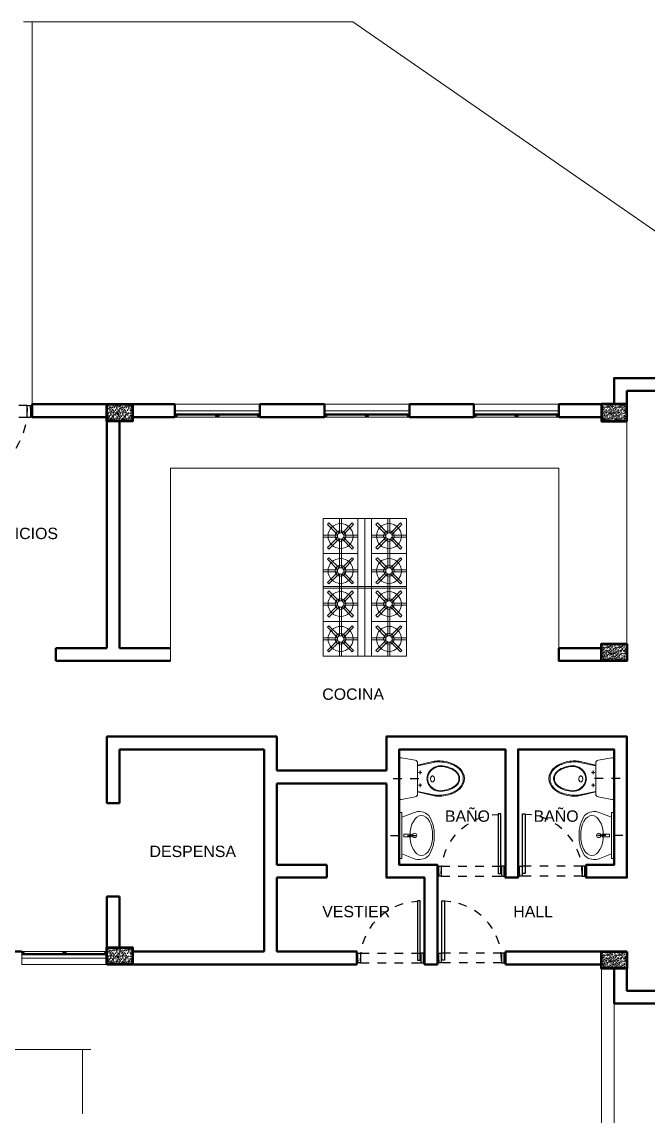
# Model space of a CAD drawing. Header units: millimetres. Extents: x 216 to 2687, y 57 to 1099.
# Drawn here: x 306.57 to 313.94, y 112.26 to 125.13 of the extents above; entities that cross this region are included whole.
import ezdxf

# ---------------------------------------------------------------- set-up
doc = ezdxf.new("R2010")
doc.units = ezdxf.units.MM
doc.header["$LTSCALE"] = 0.5
doc.linetypes.add('HIDDEN', pattern=[0.375, 0.25, -0.125])
doc.linetypes.add('HIDDEN2', pattern=[0.1875, 0.125, -0.0625])
for name, color, linetype, lineweight in [('A-COLS-ACHU', 47, 'Continuous', 0), ('A-ECON-COLS', 2, 'Continuous', 53), ('A-HID-APAR', 46, 'Continuous', 13), ('A-MUEB', 48, 'Continuous', 18), ('A-MUEB-FIJO', 44, 'Continuous', 15), ('A-MURO', 5, 'Continuous', 50), ('A-PISO', 7, 'Continuous', 15), ('A-PLAN-ACHU1', 105, 'Continuous', 9), ('A-PLAN-ACHU2', 146, 'Continuous', 0), ('A-VENT', 1, 'Continuous', 15), ('GUIAS', 1, 'Continuous', 9), ('textos', 255, 'Continuous', 20)]:
    doc.layers.add(name, color=color, linetype=linetype, lineweight=lineweight)
for name, color, linetype in [('X-ACHU', 8, 'Continuous'), ('X-PROY', 8, 'HIDDEN2'), ('X-PUERTAS', 3, 'Continuous')]:
    doc.layers.add(name, color=color, linetype=linetype)
doc.styles.get("Standard").update_dxf_attribs({"font": 'Arial.ttf'})

# ---------------------------------------------------------------- blocks, each defined once
blk = doc.blocks.new('ALN-177', base_point=(0.559, 0.54))
at = {"layer": 'A-PLAN-ACHU1'}
for p, q in [((0.534, 0.551), (0.532, 0.553)), ((0.534, 0.552), (0.532, 0.553)), ((0.534, 0.551), (0.532, 0.548)), ((0.534, 0.549), (0.532, 0.548)), ((0.536, 0.553), (0.534, 0.552)), ((0.536, 0.548), (0.534, 0.549)), ((0.536, 0.548), (0.536, 0.553))]:
    blk.add_line(p, q, dxfattribs=at)
at = {"layer": 'A-VENT'}
blk.add_lwpolyline([(0.556, 0.54), (0.559, 0.54), (0.559, 0.542), (0.538, 0.555), (0.536, 0.555), (0.534, 0.554), (0.534, 0.552), (0.536, 0.554), (0.536, 0.548), (0.534, 0.549), (0.534, 0.548), (0.536, 0.547), (0.536, 0.542), (0.533, 0.539), (0.529, 0.539), (0.529, 0.539), (0.53, 0.538), (0.534, 0.538), (0.538, 0.541), (0.538, 0.554), (0.556, 0.542), (0.554, 0.542), (0.554, 0.539, 1), (0.557, 0.539)], format="xyb", close=True, dxfattribs=at)
blk = doc.blocks.new('ALN-292')
at = {"layer": 'A-VENT'}
blk.add_lwpolyline([(0, 0.024), (0, 0), (0.004, 0), (0.004, 0.002), (0.001, 0.001), (0.001, 0.008), (0.004, 0.007), (0.004, 0.008), (0.001, 0.009), (0.001, 0.018), (0.007, 0.018), (0.007, 0.015), (0.01, 0.015), (0.009, 0.017), (0.008, 0.017), (0.008, 0.018), (0.036, 0.018), (0.036, 0.017), (0.036, 0.017), (0.035, 0.015), (0.038, 0.015), (0.038, 0.024), (0.038, 0.033), (0.035, 0.033), (0.036, 0.031), (0.036, 0.031), (0.036, 0.03), (0.008, 0.03), (0.008, 0.031), (0.009, 0.031), (0.01, 0.033), (0.007, 0.033), (0.007, 0.03), (0.001, 0.03), (0.001, 0.039), (0.004, 0.04), (0.004, 0.041), (0.001, 0.04), (0.001, 0.047), (0.004, 0.046), (0.004, 0.048), (0, 0.048)], close=True, dxfattribs=at)
for points in [[(0.009, 0.027, 0.352285), (0.006, 0.024, 0.352285), (0.009, 0.021), (0.009, 0.019), (0.001, 0.019), (0.001, 0.024), (0.001, 0.029), (0.009, 0.029)], [(0.008, 0.024, 1), (0.012, 0.024, 1)], [(0.027, 0.027, 0.352285), (0.025, 0.024, 0.352285), (0.027, 0.021), (0.027, 0.019), (0.011, 0.019), (0.011, 0.021, 0.352285), (0.013, 0.024, 0.352285), (0.011, 0.027), (0.011, 0.029), (0.027, 0.029)], [(0.026, 0.024, 1), (0.03, 0.024, 1)], [(0.029, 0.021, 0.352285), (0.031, 0.024, 0.352285), (0.029, 0.027), (0.029, 0.029), (0.036, 0.029), (0.036, 0.024), (0.036, 0.019), (0.029, 0.019)]]:
    blk.add_lwpolyline(points, format="xyb", close=True, dxfattribs=at)
blk = doc.blocks.new('V-1_PL_BLQ4')
blk.add_line((0, 0.075), (1, 0.075))
at = {"layer": 'A-PLAN-ACHU1'}
for points in [[(0.491, 0.118), (0.014, 0.118), (0.014, 0.124), (0.491, 0.124)], [(0.509, 0.118), (0.986, 0.118), (0.986, 0.124), (0.509, 0.124)]]:
    blk.add_lwpolyline(points, close=True, dxfattribs=at)
for points in [[(0.028, 0.114), (0.024, 0.114), (0.025, 0.116), (0.024, 0.118), (0.026, 0.116), (0.028, 0.118), (0.027, 0.116), (0.028, 0.114)], [(0.483, 0.114), (0.479, 0.114), (0.48, 0.116), (0.479, 0.118), (0.481, 0.116), (0.483, 0.118), (0.482, 0.116), (0.483, 0.114)], [(0.517, 0.114), (0.521, 0.114), (0.52, 0.116), (0.521, 0.118), (0.519, 0.116), (0.517, 0.118), (0.518, 0.116), (0.517, 0.114)], [(0.972, 0.114), (0.976, 0.114), (0.975, 0.116), (0.976, 0.118), (0.974, 0.116), (0.972, 0.118), (0.973, 0.116), (0.972, 0.114)]]:
    blk.add_lwpolyline(points, dxfattribs=at)
at = {"layer": 'A-PLAN-ACHU2'}
for points in [[(0.031, 0.129), (0.476, 0.129)], [(0.969, 0.129), (0.524, 0.129)], [(0.491, 0.121), (0.014, 0.121)], [(0.476, 0.116), (0.031, 0.116)], [(0.031, 0.112), (0.476, 0.112)], [(0.509, 0.121), (0.986, 0.121)], [(0.524, 0.116), (0.969, 0.116)], [(0.969, 0.112), (0.524, 0.112)]]:
    blk.add_lwpolyline(points, dxfattribs=at)
at = {"layer": 'A-VENT'}
blk.add_lwpolyline([(1, 0.15), (1, 0), (0, 0), (0, 0.15)], close=True, dxfattribs=at)
for points in [[(0.008, 0.121, 3.732051), (0.008, 0.123), (0.007, 0.124), (0.007, 0.126), (0.012, 0.126), (0.012, 0.137), (0.007, 0.137), (0.007, 0.138), (0.008, 0.139, 3.732051), (0.008, 0.141), (0.007, 0.142), (0.007, 0.144), (0.012, 0.144), (0.012, 0.149), (0.002, 0.149), (0.002, 0.146), (0, 0.148), (0, 0.15), (0.016, 0.15), (0.016, 0.147), (0.015, 0.148), (0.015, 0.149), (0.013, 0.149), (0.013, 0.114), (0.022, 0.114), (0.023, 0.116), (0.024, 0.116), (0.023, 0.114), (0.03, 0.114), (0.029, 0.116), (0.031, 0.116), (0.031, 0.112), (0, 0.112), (0, 0.114), (0.002, 0.116), (0.002, 0.114), (0.012, 0.114), (0.012, 0.119), (0.007, 0.119), (0.007, 0.12)], [(0.992, 0.121, -3.732051), (0.992, 0.123), (0.993, 0.124), (0.993, 0.126), (0.988, 0.126), (0.988, 0.137), (0.993, 0.137), (0.993, 0.138), (0.992, 0.139, -3.732051), (0.992, 0.141), (0.993, 0.142), (0.993, 0.144), (0.988, 0.144), (0.988, 0.149), (0.998, 0.149), (0.998, 0.146), (1, 0.148), (1, 0.15), (0.984, 0.15), (0.984, 0.147), (0.985, 0.148), (0.985, 0.149), (0.987, 0.149), (0.987, 0.114), (0.978, 0.114), (0.977, 0.116), (0.976, 0.116), (0.977, 0.114), (0.97, 0.114), (0.971, 0.116), (0.969, 0.116), (0.969, 0.112), (1, 0.112), (1, 0.114), (0.998, 0.116), (0.998, 0.114), (0.988, 0.114), (0.988, 0.119), (0.993, 0.119), (0.993, 0.12)]]:
    blk.add_lwpolyline(points, format="xyb", close=True, dxfattribs=at)
at = {"layer": 'A-VENT', "xscale": -1, "rotation": 270}
for p in [(0.016, 0.15), (0.509, 0.15)]:
    blk.add_blockref('ALN-177', p, dxfattribs=at)
at = {"layer": 'A-VENT'}
for name, p, rotation in [('ALN-177', (0.491, 0.15), 90), ('ALN-292', (0.524, 0.112), 90), ('ALN-177', (0.984, 0.15), 90.00000000000001)]:
    blk.add_blockref(name, p, dxfattribs=dict(at, rotation=rotation))
blk = doc.blocks.new('*U776')
at = {"color": 250, "linetype": 'HIDDEN', "ltscale": 0.2}
for p, q in [((0.99, 0), (0.06, 0)), ((0.99, -0.15), (0.06, -0.15))]:
    blk.add_line(p, q, dxfattribs=at)
for points in [[(0.11, -0.11), (0.07, -0.11), (0.07, 0.809), (0.11, 0.809)], [(0.02, 0), (0.06, 0), (0.06, -0.15), (0.02, -0.15)], [(1.03, 0), (0.99, 0), (0.99, -0.15), (1.03, -0.15)], [(0.02, -0.02), (0, -0.02), (0, -0.04), (0.02, -0.04)], [(0.02, -0.13), (0, -0.13), (0, -0.11), (0.02, -0.11)], [(1.03, -0.02), (1.05, -0.02), (1.05, -0.04), (1.03, -0.04)], [(1.03, -0.13), (1.05, -0.13), (1.05, -0.11), (1.03, -0.11)]]:
    blk.add_lwpolyline(points, close=True)
blk.add_arc((0.079, -0.108), 0.911, 359.4783, 87.8865, dxfattribs=at)
blk = doc.blocks.new('Baño03')
at = {"layer": 'X-ACHU', "extrusion": (0.008922, 4.96546e-08, 0.99996)}
h = blk.add_hatch(dxfattribs=at)
h.set_pattern_fill('ANGLE', color=256, scale=1.038037, angle=-179.9995)
h.set_pattern_definition([(180, (1.7, -1.1076), (6e-05, -7.251), [5.2732, -1.9775]), (270, (1.7, -1.1076), (7.251, 6e-05), [5.2732, -1.9775])])
edge = h.paths.add_edge_path()
edge.add_arc((1.188, -1.006), 0.3, -133.2841, -111.2563, ccw=False)
edge.add_arc((1.089, -1.111), 0.156, -179.9995, -133.2841, ccw=False)
edge.add_line((0.933, -1.111), (0.933, -1.104))
edge.add_arc((1.089, -1.104), 0.156, -226.715, -179.9995, ccw=False)
edge.add_arc((1.188, -1.209), 0.3, 111.2572, 133.285, ccw=False)
edge.add_arc((1.24, -1.344), 0.444, 90.4005, 111.2572, ccw=False)
edge.add_arc((1.237, -1.183), 0.284, 76.7031, 90.0005, ccw=False)
edge.add_line((1.302, -0.907), (1.483, -0.95))
edge.add_line((1.483, -0.95), (1.483, -0.925))
edge.add_arc((1.517, -0.925), 0.0336, -259.5304, -179.9995, ccw=False)
edge.add_line((1.51, -0.892), (1.674, -0.862))
edge.add_arc((1.678, -0.883), 0.0217, 0.0005, 100.4696, ccw=False)
edge.add_line((1.7, -0.883), (1.7, -1.332))
edge.add_arc((1.678, -1.332), 0.0217, -100.4687, 0.0005, ccw=False)
edge.add_line((1.674, -1.354), (1.51, -1.323))
edge.add_arc((1.517, -1.29), 0.0336, -179.9995, -100.4687, ccw=False)
edge.add_line((1.483, -1.29), (1.483, -1.265))
edge.add_line((1.483, -1.265), (1.302, -1.308))
edge.add_arc((1.237, -1.032), 0.284, -89.9995, -76.7021, ccw=False)
edge.add_arc((1.24, -0.871), 0.444, -111.2563, -90.3996, ccw=False)
at = {"extrusion": (0.008922, 4.96546e-08, 0.99996)}
for p, q in [((1.511, -0.892, 0), (1.674, -0.862, -0.001)), ((1.7, -1.332, -0.002), (1.7, -0.883, -0.002)), ((1.292, -0.917, 0.002), (1.483, -0.956, 0)), ((1.483, -0.95, 0), (1.302, -0.907, 0.002)), ((1.453, -1.014, 0.001), (1.453, -1.056, 0.001)), ((1.483, -1.29, 0), (1.483, -0.925, 0)), ((1.432, -1.035, 0.001), (1.474, -1.035, 0)), ((1.292, -1.299, 0.002), (1.483, -1.259, 0)), ((1.483, -1.265, 0), (1.302, -1.308, 0.002)), ((1.432, -1.186, 0.001), (1.474, -1.186, 0)), ((1.453, -1.165, 0.001), (1.453, -1.207, 0.001)), ((1.511, -1.323, 0), (1.674, -1.354, -0.001))]:
    blk.add_line(p, q, dxfattribs=at)
at = {"extrusion": (0.008922, 4.96546e-08, 0.99996), "elevation": 0.014}
for points in [[(1.079, -1.286, -0.096411), (0.982, -1.224, -0.206705), (0.933, -1.111), (0.933, -1.104, -0.206705), (0.982, -0.991, -0.096411), (1.079, -0.93, -0.091257), (1.237, -0.899, -0.058086), (1.302, -0.907), (1.483, -0.95), (1.483, -0.925, -0.361654), (1.51, -0.892), (1.674, -0.862, -0.468802), (1.7, -0.883), (1.7, -1.332, -0.468802), (1.674, -1.354), (1.51, -1.323, -0.361654), (1.483, -1.29), (1.483, -1.265), (1.302, -1.308, -0.058086), (1.237, -1.316, -0.091257)], [(1.445, -1.035, -1), (1.46, -1.035, -1)], [(1.33, -1.111, 0.066901), (1.329, -1.097, 0.079364), (1.324, -1.086, 0.107144), (1.315, -1.078, 0.140884), (1.307, -1.076, 0.140884), (1.299, -1.078, 0.107144), (1.291, -1.086, 0.079364), (1.286, -1.097, 0.066901), (1.284, -1.111, 0.066901), (1.286, -1.125, 0.079364), (1.291, -1.136, 0.107144), (1.299, -1.144, 0.140884), (1.307, -1.146, 0.140884), (1.315, -1.144, 0.107144), (1.324, -1.136, 0.079364), (1.329, -1.125, 0.066901)], [(1.299, -1.144, -0.107144), (1.291, -1.136, -0.079364), (1.286, -1.125, -0.066901), (1.284, -1.111, -0.066901), (1.286, -1.097, -0.079364), (1.291, -1.086, -0.107144), (1.299, -1.078, -0.140884), (1.307, -1.076, -0.140884), (1.315, -1.078, -0.107144), (1.324, -1.086, -0.079364), (1.329, -1.097, -0.066901), (1.33, -1.111, -0.066901), (1.329, -1.125, -0.079364), (1.324, -1.136, -0.107144), (1.315, -1.144, -0.140884), (1.307, -1.146, -0.140884)], [(1.445, -1.186, -1), (1.46, -1.186, -1)]]:
    blk.add_lwpolyline(points, format="xyb", close=True, dxfattribs=at)
for points in [[(0.933, -1.111), (0.933, -1.104)], [(0.945, -1.111), (0.945, -1.104)], [(0.988, -1.111), (0.988, -1.104)], [(0.997, -1.111), (0.997, -1.104)]]:
    blk.add_lwpolyline(points, dxfattribs=at)
at = {"elevation": -0.002}
blk.add_lwpolyline([(1.667, -1.562), (1.667, -1.993), (1.531, -2.046, -0.303937), (1.351, -2.014, -0.146239), (1.287, -1.777, -0.146239), (1.351, -1.541, -0.303937), (1.531, -1.509)], format="xyb", close=True, dxfattribs=at)
for points in [[(1.7, -2.048), (1.7, -1.507), (1.667, -1.507), (1.667, -2.048)], [(1.645, -1.792), (1.645, -1.762), (1.559, -1.762), (1.559, -1.792)]]:
    blk.add_lwpolyline(points, close=True, dxfattribs=at)
at = {"extrusion": (0.008922, 4.96546e-08, 0.99996)}
for centre in [(1.453, -1.035, 0.014), (1.453, -1.186, 0.014)]:
    blk.add_circle(centre, 0.0077, dxfattribs=at)
blk.add_circle((1.519, -1.777, -0.002), 0.0254)
for centre, radius, start, end in [((1.24, -1.344, 0.014), 0.444, 90.4005, 111.2572), ((1.237, -1.183, 0.014), 0.284, 76.7031, 90.0005), ((1.517, -0.925, 0.014), 0.0336, 100.4696, 180.0005), ((1.678, -0.883, 0.014), 0.0217, 0.0005, 100.4696), ((1.089, -1.104, 0.014), 0.156, 133.285, 180.0005), ((1.089, -1.104, 0.014), 0.144, 133.285, 180.0005), ((1.188, -1.209, 0.014), 0.3, 111.2572, 133.285), ((1.188, -1.209, 0.014), 0.289, 111.2572, 133.285), ((1.188, -1.209, 0.014), 0.245, 111.2572, 133.285), ((1.188, -1.209, 0.014), 0.237, 111.2572, 133.285), ((1.24, -1.344, 0.014), 0.433, 90.4111, 111.2572), ((1.24, -1.344, 0.014), 0.39, 97.8364, 111.2572), ((1.24, -1.344, 0.014), 0.381, 97.8364, 111.2572), ((1.21, -1.125, 0.014), 0.168, 31.0321, 97.8364), ((1.21, -1.125, 0.014), 0.16, 31.0321, 97.8364), ((1.237, -1.183, 0.014), 0.273, 78.296, 90.0005), ((1.089, -1.111, 0.014), 0.156, 180.0005, 226.7159), ((1.089, -1.111, 0.014), 0.144, 180.0005, 226.7159), ((1.089, -1.104, 0.014), 0.101, 133.285, 180.0005), ((1.089, -1.111, 0.014), 0.101, 180.0005, 226.7159), ((1.089, -1.104, 0.014), 0.0924, 133.285, 180.0005), ((1.089, -1.111, 0.014), 0.0924, 180.0005, 226.7159), ((1.244, -1.104, 0.014), 0.12, 0.0005, 31.0325), ((1.244, -1.111, 0.014), 0.12, 328.9685, 0.0005), ((1.244, -1.104, 0.014), 0.129, 0.0005, 31.0325), ((1.244, -1.111, 0.014), 0.129, 328.9685, 0.0005), ((1.188, -1.006, 0.014), 0.3, 226.7159, 248.7437), ((1.188, -1.006, 0.014), 0.289, 226.7159, 248.7437), ((1.188, -1.006, 0.014), 0.245, 226.7159, 248.7437), ((1.188, -1.006, 0.014), 0.237, 226.7159, 248.7437), ((1.24, -0.871, 0.014), 0.444, 248.7437, 269.6004), ((1.24, -0.871, 0.014), 0.433, 248.7437, 269.5898), ((1.24, -0.871, 0.014), 0.39, 248.7437, 262.1645), ((1.24, -0.871, 0.014), 0.381, 248.7437, 262.1645), ((1.21, -1.091, 0.014), 0.168, 262.1645, 328.9688), ((1.21, -1.091, 0.014), 0.16, 262.1645, 328.9688), ((1.237, -1.032, 0.014), 0.273, 270.0005, 281.7049), ((1.237, -1.032, 0.014), 0.284, 270.0005, 283.2979), ((1.517, -1.29, 0.014), 0.0336, 180.0005, 259.5313), ((1.678, -1.332, 0.014), 0.0217, 259.5313, 0.0005)]:
    blk.add_arc(centre, radius, start, end, dxfattribs=at)
at = {"extrusion": (0, 0, -1)}
blk.add_ellipse((1.439, -1.777, -0.002), major_axis=(0, -0.235), ratio=0.566085, dxfattribs=at)
at = {"layer": 'X-PROY', "ltscale": 0.1, "extrusion": (0.008922, 4.96546e-08, 0.99996)}
blk.add_line((1.769, -1.108, -0.002), (1.435, -1.108, 0.001), dxfattribs=at)
at = {"layer": 'X-PROY', "elevation": -0.002}
blk.add_lwpolyline([(1.803, -1.777), (1.417, -1.777)], dxfattribs=at)
blk = doc.blocks.new('*U790')
blk.add_lwpolyline([(-0.012, 0.084), (-0.012, -0.084), (0.012, -0.084), (0.012, 0.084)], close=True)
blk = doc.blocks.new('*U791')
at = {"color": 0, "linetype": 'ByBlock', "lineweight": -2, "transparency": 16777216}
blk.add_blockref('*U790', (-53.369, -172.83), dxfattribs=at)
for p, rotation in [((-53.455, -172.865), 44.99999999999804), ((-53.284, -172.865), 314.9999999999862), ((-53.491, -172.951), 89.99999999999608), ((-53.455, -173.036), 134.9999999999941), ((-53.369, -173.072), 180), ((-53.284, -173.036), 224.9999999999902), ((-53.248, -172.951), 269.9999999999882)]:
    blk.add_blockref('*U790', p, dxfattribs=dict(at, rotation=rotation))
blk = doc.blocks.new('*U792')
blk.add_lwpolyline([(-0.012, 0.084), (-0.012, -0.084), (0.012, -0.084), (0.012, 0.084)], close=True)
blk = doc.blocks.new('*U793')
at = {"color": 0, "linetype": 'ByBlock', "lineweight": -2, "transparency": 16777216}
blk.add_blockref('*U792', (-53.369, -172.83), dxfattribs=at)
for p, rotation in [((-53.455, -172.865), 44.99999999999804), ((-53.284, -172.865), 314.9999999999862), ((-53.491, -172.951), 89.99999999999608), ((-53.455, -173.036), 134.9999999999941), ((-53.369, -173.072), 180), ((-53.284, -173.036), 224.9999999999902), ((-53.248, -172.951), 269.9999999999882)]:
    blk.add_blockref('*U792', p, dxfattribs=dict(at, rotation=rotation))
blk = doc.blocks.new('Fogones01')
blk.add_line((0.395, 0), (-0.405, 0))
for points in [[(-0.41, -0.08), (-0.41, 0), (0.41, 0), (0.41, -0.08)], [(-0.41, -0.08), (0, -0.08), (0, -0.49), (-0.41, -0.49)], [(0, -0.08), (0.41, -0.08), (0.41, -0.49), (0, -0.49)]]:
    blk.add_lwpolyline(points, close=True)
for centre, radius in [((-0.205, -0.285), 0.147), ((-0.205, -0.285), 0.063), ((0.205, -0.285), 0.147), ((0.205, -0.285), 0.063)]:
    blk.add_circle(centre, radius)
for name, p in [('*U791', (53.164, 172.666)), ('*U793', (53.574, 172.666))]:
    blk.add_blockref(name, p)

msp = doc.modelspace()

# ---------------------------------------------------------------- hatches: boundary and pattern name
at = {"layer": 'A-COLS-ACHU'}
h = msp.add_hatch(dxfattribs=at)
h.set_pattern_fill('CONCRETE', color=256, scale=0.1, angle=135, style=0, pattern_type=2)
h.set_pattern_definition([(180, (320.98603, 118.97746), (-0.070711, -0.070711), [0.014142, -0.028285, 0.007071, -0.042426, 0.014142, -0.03535536]), (270, (320.93653, 119.01988), (0.070711, -0.070711), [0.0141421, -0.021213, 0.007071, -0.035355, 0.0141421, -0.04949816]), (198.43495, (321.007244, 118.977457), (-0.07071068, -0.07071068), [0.01118, -0.04472, 0.01118, -0.0447234]), (251.56505, (321.007244, 118.977457), (-0.07071068, -0.07071068), [0.01118, -0.04472, 0.01118, -0.0447234]), (135, (321.00017, 118.97039), (-0.0707107, -0.0707107), [0.005, -0.04, 0.01, -0.04, 0.005]), (135, (320.98957, 118.95978), (-0.0707107, -0.0707107), [-0.015, 0.01, -0.04, 0, -0.035, 0]), (135, (320.98603, 118.95624), (-0.0707107, -0.0707107), [-0.04, 0, -0.03, 0.01, -0.02, 0]), (135, (320.97542, 118.94564), (-0.0707107, -0.0707107), [-0.02, 0, -0.025, 0.01, -0.045, 0]), (135, (320.96482, 118.93503), (-0.0707107, -0.0707107), [-0.02, 0.01, -0.04, 0.01, -0.02, 0]), (135, (320.94714, 118.91735), (-0.0707107, -0.0707107), [-0.015, 0.01, -0.02, 0, -0.055, 0]), (135, (320.9436, 118.91382), (-0.0707107, -0.0707107), [-0.02, 0, -0.06, 0.01, -0.01, 0]), (225, (320.98957, 118.96685), (0.0707107, -0.0707107), [-0.03, 0, -0.03, 0, -0.04, 0]), (225, (320.99664, 118.98806), (0.0707107, -0.0707107), [-0.015, 0.01, -0.04, 0, -0.035, 0]), (225, (320.98957, 118.99513), (0.0707107, -0.0707107), [-0.04, 0, -0.035, 0.01, -0.015, 0]), (225, (320.95068, 119.03403), (0.0707107, -0.0707107), [-0.02, 0.01, -0.05, 0.01, -0.01, 0]), (225, (320.9931, 118.97746), (0.0707107, -0.0707107), [-0.03, 0, -0.035, 0, -0.035, 0]), (225, (320.98603, 118.98453), (0.0707107, -0.0707107), [-0.025, 0, -0.055, 0, -0.02, 0]), (225, (320.97542, 118.98806), (0.0707107, -0.0707107), [-0.05, 0, -0.015, 0, -0.035, 0]), (225, (320.97896, 118.99867), (0.0707107, -0.0707107), [-0.045, 0, -0.02, 0, -0.025, 0]), (225, (320.96128, 118.99513), (0.0707107, -0.0707107), [-0.04, 0, -0.015, 0, -0.04, 0]), (225, (320.95421, 118.99513), (0.0707107, -0.0707107), [-0.045, 0, -0.02, 0, -0.035, 0]), (225, (320.96835, 119.01635), (0.0707107, -0.0707107), [-0.06, 0, -0.025, 0, -0.015, 0]), (225, (320.95421, 119.00928), (0.0707107, -0.0707107), [-0.02, 0, -0.04, 0, -0.04, 0]), (225, (320.95421, 119.01635), (0.0707107, -0.0707107), [-0.045, 0, -0.025, 0, -0.03, 0]), (225, (320.95421, 119.02342), (0.0707107, -0.0707107), [-0.04, 0, -0.03, 0, -0.03, 0]), (225, (320.9436, 119.02695), (0.0707107, -0.0707107), [-0.03, 0, -0.03, 0, -0.04, 0]), (225, (320.933, 119.03049), (0.0707107, -0.0707107), [-0.04, 0, -0.02, 0, -0.04, 0]), (225, (320.92593, 119.03049), (0.0707107, -0.0707107), [-0.015, 0, -0.06, 0, -0.025, 0])])
h.paths.add_polyline_path([(307.572, 120.434), (307.572, 120.634), (307.872, 120.634), (307.872, 120.434)])
h = msp.add_hatch(dxfattribs=at)
h.set_pattern_fill('CONCRETE', color=256, scale=0.1, angle=135, style=0, pattern_type=2)
h.set_pattern_definition([(180, (321.13603, 118.97746), (-0.070711, -0.070711), [0.014142, -0.028285, 0.007071, -0.042426, 0.014142, -0.03535536]), (270, (321.08653, 119.01988), (0.070711, -0.070711), [0.0141421, -0.021213, 0.007071, -0.035355, 0.0141421, -0.04949816]), (198.43495, (321.157244, 118.977457), (-0.07071068, -0.07071068), [0.01118, -0.04472, 0.01118, -0.0447234]), (251.56505, (321.157244, 118.977457), (-0.07071068, -0.07071068), [0.01118, -0.04472, 0.01118, -0.0447234]), (135, (321.15017, 118.97039), (-0.0707107, -0.0707107), [0.005, -0.04, 0.01, -0.04, 0.005]), (135, (321.13957, 118.95978), (-0.0707107, -0.0707107), [-0.015, 0.01, -0.04, 0, -0.035, 0]), (135, (321.13603, 118.95624), (-0.0707107, -0.0707107), [-0.04, 0, -0.03, 0.01, -0.02, 0]), (135, (321.12542, 118.94564), (-0.0707107, -0.0707107), [-0.02, 0, -0.025, 0.01, -0.045, 0]), (135, (321.11482, 118.93503), (-0.0707107, -0.0707107), [-0.02, 0.01, -0.04, 0.01, -0.02, 0]), (135, (321.09714, 118.91735), (-0.0707107, -0.0707107), [-0.015, 0.01, -0.02, 0, -0.055, 0]), (135, (321.0936, 118.91382), (-0.0707107, -0.0707107), [-0.02, 0, -0.06, 0.01, -0.01, 0]), (225, (321.13957, 118.96685), (0.0707107, -0.0707107), [-0.03, 0, -0.03, 0, -0.04, 0]), (225, (321.14664, 118.98806), (0.0707107, -0.0707107), [-0.015, 0.01, -0.04, 0, -0.035, 0]), (225, (321.13957, 118.99513), (0.0707107, -0.0707107), [-0.04, 0, -0.035, 0.01, -0.015, 0]), (225, (321.10068, 119.03403), (0.0707107, -0.0707107), [-0.02, 0.01, -0.05, 0.01, -0.01, 0]), (225, (321.1431, 118.97746), (0.0707107, -0.0707107), [-0.03, 0, -0.035, 0, -0.035, 0]), (225, (321.13603, 118.98453), (0.0707107, -0.0707107), [-0.025, 0, -0.055, 0, -0.02, 0]), (225, (321.12542, 118.98806), (0.0707107, -0.0707107), [-0.05, 0, -0.015, 0, -0.035, 0]), (225, (321.12896, 118.99867), (0.0707107, -0.0707107), [-0.045, 0, -0.02, 0, -0.025, 0]), (225, (321.11128, 118.99513), (0.0707107, -0.0707107), [-0.04, 0, -0.015, 0, -0.04, 0]), (225, (321.10421, 118.99513), (0.0707107, -0.0707107), [-0.045, 0, -0.02, 0, -0.035, 0]), (225, (321.11835, 119.01635), (0.0707107, -0.0707107), [-0.06, 0, -0.025, 0, -0.015, 0]), (225, (321.10421, 119.00928), (0.0707107, -0.0707107), [-0.02, 0, -0.04, 0, -0.04, 0]), (225, (321.10421, 119.01635), (0.0707107, -0.0707107), [-0.045, 0, -0.025, 0, -0.03, 0]), (225, (321.10421, 119.02342), (0.0707107, -0.0707107), [-0.04, 0, -0.03, 0, -0.03, 0]), (225, (321.0936, 119.02695), (0.0707107, -0.0707107), [-0.03, 0, -0.03, 0, -0.04, 0]), (225, (321.083, 119.03049), (0.0707107, -0.0707107), [-0.04, 0, -0.02, 0, -0.04, 0]), (225, (321.07593, 119.03049), (0.0707107, -0.0707107), [-0.015, 0, -0.06, 0, -0.025, 0])])
h.paths.add_polyline_path([(313.692, 120.434), (313.692, 120.634), (313.392, 120.634), (313.392, 120.434)])
h = msp.add_hatch(dxfattribs=at)
h.set_pattern_fill('CONCRETE', color=256, scale=0.1, angle=135, style=0, pattern_type=2)
h.set_pattern_definition([(180, (321.13603, 122.514434), (-0.070711, -0.070711), [0.014142, -0.028285, 0.007071, -0.042426, 0.014142, -0.03535536]), (270, (321.08653, 122.55686), (0.070711, -0.070711), [0.0141421, -0.021213, 0.007071, -0.035355, 0.0141421, -0.04949816]), (198.43495, (321.157244, 122.514434), (-0.07071068, -0.07071068), [0.01118, -0.04472, 0.01118, -0.0447234]), (251.56505, (321.157244, 122.514434), (-0.07071068, -0.07071068), [0.01118, -0.04472, 0.01118, -0.0447234]), (135, (321.15017, 122.50736), (-0.0707107, -0.0707107), [0.005, -0.04, 0.01, -0.04, 0.005]), (135, (321.13957, 122.49676), (-0.0707107, -0.0707107), [-0.015, 0.01, -0.04, 0, -0.035, 0]), (135, (321.13603, 122.49322), (-0.0707107, -0.0707107), [-0.04, 0, -0.03, 0.01, -0.02, 0]), (135, (321.12542, 122.48261), (-0.0707107, -0.0707107), [-0.02, 0, -0.025, 0.01, -0.045, 0]), (135, (321.11482, 122.47201), (-0.0707107, -0.0707107), [-0.02, 0.01, -0.04, 0.01, -0.02, 0]), (135, (321.09714, 122.45433), (-0.0707107, -0.0707107), [-0.015, 0.01, -0.02, 0, -0.055, 0]), (135, (321.0936, 122.45079), (-0.0707107, -0.0707107), [-0.02, 0, -0.06, 0.01, -0.01, 0]), (225, (321.13957, 122.50383), (0.0707107, -0.0707107), [-0.03, 0, -0.03, 0, -0.04, 0]), (225, (321.14664, 122.52504), (0.0707107, -0.0707107), [-0.015, 0.01, -0.04, 0, -0.035, 0]), (225, (321.13957, 122.53211), (0.0707107, -0.0707107), [-0.04, 0, -0.035, 0.01, -0.015, 0]), (225, (321.10068, 122.571), (0.0707107, -0.0707107), [-0.02, 0.01, -0.05, 0.01, -0.01, 0]), (225, (321.1431, 122.51443), (0.0707107, -0.0707107), [-0.03, 0, -0.035, 0, -0.035, 0]), (225, (321.13603, 122.52151), (0.0707107, -0.0707107), [-0.025, 0, -0.055, 0, -0.02, 0]), (225, (321.12542, 122.52504), (0.0707107, -0.0707107), [-0.05, 0, -0.015, 0, -0.035, 0]), (225, (321.12896, 122.53565), (0.0707107, -0.0707107), [-0.045, 0, -0.02, 0, -0.025, 0]), (225, (321.11128, 122.53211), (0.0707107, -0.0707107), [-0.04, 0, -0.015, 0, -0.04, 0]), (225, (321.10421, 122.53211), (0.0707107, -0.0707107), [-0.045, 0, -0.02, 0, -0.035, 0]), (225, (321.11835, 122.55333), (0.0707107, -0.0707107), [-0.06, 0, -0.025, 0, -0.015, 0]), (225, (321.10421, 122.54625), (0.0707107, -0.0707107), [-0.02, 0, -0.04, 0, -0.04, 0]), (225, (321.10421, 122.55333), (0.0707107, -0.0707107), [-0.045, 0, -0.025, 0, -0.03, 0]), (225, (321.10421, 122.5604), (0.0707107, -0.0707107), [-0.04, 0, -0.03, 0, -0.03, 0]), (225, (321.0936, 122.56393), (0.0707107, -0.0707107), [-0.03, 0, -0.03, 0, -0.04, 0]), (225, (321.083, 122.56747), (0.0707107, -0.0707107), [-0.04, 0, -0.02, 0, -0.04, 0]), (225, (321.07593, 122.56747), (0.0707107, -0.0707107), [-0.015, 0, -0.06, 0, -0.025, 0])])
h.paths.add_polyline_path([(313.692, 117.814), (313.692, 117.614), (313.392, 117.614), (313.392, 117.814)])
h = msp.add_hatch(dxfattribs=at)
h.set_pattern_fill('CONCRETE', color=256, scale=0.1, angle=135, style=0, pattern_type=2)
h.set_pattern_definition([(180, (320.98603, 112.58696), (-0.070711, -0.070711), [0.014142, -0.028285, 0.007071, -0.042426, 0.014142, -0.03535536]), (270, (320.93653, 112.62939), (0.070711, -0.070711), [0.0141421, -0.021213, 0.007071, -0.035355, 0.0141421, -0.04949816]), (198.43495, (321.007244, 112.586963), (-0.07071068, -0.07071068), [0.01118, -0.04472, 0.01118, -0.0447234]), (251.56505, (321.007244, 112.586963), (-0.07071068, -0.07071068), [0.01118, -0.04472, 0.01118, -0.0447234]), (135, (321.00017, 112.57989), (-0.0707107, -0.0707107), [0.005, -0.04, 0.01, -0.04, 0.005]), (135, (320.98957, 112.56929), (-0.0707107, -0.0707107), [-0.015, 0.01, -0.04, 0, -0.035, 0]), (135, (320.98603, 112.56575), (-0.0707107, -0.0707107), [-0.04, 0, -0.03, 0.01, -0.02, 0]), (135, (320.97542, 112.55514), (-0.0707107, -0.0707107), [-0.02, 0, -0.025, 0.01, -0.045, 0]), (135, (320.96482, 112.54454), (-0.0707107, -0.0707107), [-0.02, 0.01, -0.04, 0.01, -0.02, 0]), (135, (320.94714, 112.52686), (-0.0707107, -0.0707107), [-0.015, 0.01, -0.02, 0, -0.055, 0]), (135, (320.9436, 112.52332), (-0.0707107, -0.0707107), [-0.02, 0, -0.06, 0.01, -0.01, 0]), (225, (320.98957, 112.57636), (0.0707107, -0.0707107), [-0.03, 0, -0.03, 0, -0.04, 0]), (225, (320.99664, 112.59757), (0.0707107, -0.0707107), [-0.015, 0.01, -0.04, 0, -0.035, 0]), (225, (320.98957, 112.60464), (0.0707107, -0.0707107), [-0.04, 0, -0.035, 0.01, -0.015, 0]), (225, (320.95068, 112.64353), (0.0707107, -0.0707107), [-0.02, 0.01, -0.05, 0.01, -0.01, 0]), (225, (320.9931, 112.58696), (0.0707107, -0.0707107), [-0.03, 0, -0.035, 0, -0.035, 0]), (225, (320.98603, 112.59403), (0.0707107, -0.0707107), [-0.025, 0, -0.055, 0, -0.02, 0]), (225, (320.97542, 112.59757), (0.0707107, -0.0707107), [-0.05, 0, -0.015, 0, -0.035, 0]), (225, (320.97896, 112.60818), (0.0707107, -0.0707107), [-0.045, 0, -0.02, 0, -0.025, 0]), (225, (320.96128, 112.60464), (0.0707107, -0.0707107), [-0.04, 0, -0.015, 0, -0.04, 0]), (225, (320.95421, 112.60464), (0.0707107, -0.0707107), [-0.045, 0, -0.02, 0, -0.035, 0]), (225, (320.96835, 112.62585), (0.0707107, -0.0707107), [-0.06, 0, -0.025, 0, -0.015, 0]), (225, (320.95421, 112.61878), (0.0707107, -0.0707107), [-0.02, 0, -0.04, 0, -0.04, 0]), (225, (320.95421, 112.62585), (0.0707107, -0.0707107), [-0.045, 0, -0.025, 0, -0.03, 0]), (225, (320.95421, 112.63293), (0.0707107, -0.0707107), [-0.04, 0, -0.03, 0, -0.03, 0]), (225, (320.9436, 112.63646), (0.0707107, -0.0707107), [-0.03, 0, -0.03, 0, -0.04, 0]), (225, (320.933, 112.64), (0.0707107, -0.0707107), [-0.04, 0, -0.02, 0, -0.04, 0]), (225, (320.92593, 112.64), (0.0707107, -0.0707107), [-0.015, 0, -0.06, 0, -0.025, 0])])
h.paths.add_polyline_path([(307.572, 114.043), (307.572, 114.243), (307.872, 114.243), (307.872, 114.043)])
h = msp.add_hatch(dxfattribs=at)
h.set_pattern_fill('CONCRETE', color=256, scale=0.1, angle=135, style=0, pattern_type=2)
h.set_pattern_definition([(180, (321.13603, 118.894435), (-0.070711, -0.070711), [0.014142, -0.028285, 0.007071, -0.042426, 0.014142, -0.03535536]), (270, (321.08653, 118.93686), (0.070711, -0.070711), [0.0141421, -0.021213, 0.007071, -0.035355, 0.0141421, -0.04949816]), (198.43495, (321.157244, 118.894435), (-0.07071068, -0.07071068), [0.01118, -0.04472, 0.01118, -0.0447234]), (251.56505, (321.157244, 118.894435), (-0.07071068, -0.07071068), [0.01118, -0.04472, 0.01118, -0.0447234]), (135, (321.15017, 118.88736), (-0.0707107, -0.0707107), [0.005, -0.04, 0.01, -0.04, 0.005]), (135, (321.13957, 118.87676), (-0.0707107, -0.0707107), [-0.015, 0.01, -0.04, 0, -0.035, 0]), (135, (321.13603, 118.87322), (-0.0707107, -0.0707107), [-0.04, 0, -0.03, 0.01, -0.02, 0]), (135, (321.12542, 118.86261), (-0.0707107, -0.0707107), [-0.02, 0, -0.025, 0.01, -0.045, 0]), (135, (321.11482, 118.85201), (-0.0707107, -0.0707107), [-0.02, 0.01, -0.04, 0.01, -0.02, 0]), (135, (321.09714, 118.83433), (-0.0707107, -0.0707107), [-0.015, 0.01, -0.02, 0, -0.055, 0]), (135, (321.0936, 118.8308), (-0.0707107, -0.0707107), [-0.02, 0, -0.06, 0.01, -0.01, 0]), (225, (321.13957, 118.88383), (0.0707107, -0.0707107), [-0.03, 0, -0.03, 0, -0.04, 0]), (225, (321.14664, 118.90504), (0.0707107, -0.0707107), [-0.015, 0.01, -0.04, 0, -0.035, 0]), (225, (321.13957, 118.91211), (0.0707107, -0.0707107), [-0.04, 0, -0.035, 0.01, -0.015, 0]), (225, (321.10068, 118.951), (0.0707107, -0.0707107), [-0.02, 0.01, -0.05, 0.01, -0.01, 0]), (225, (321.1431, 118.89443), (0.0707107, -0.0707107), [-0.03, 0, -0.035, 0, -0.035, 0]), (225, (321.13603, 118.90151), (0.0707107, -0.0707107), [-0.025, 0, -0.055, 0, -0.02, 0]), (225, (321.12542, 118.90504), (0.0707107, -0.0707107), [-0.05, 0, -0.015, 0, -0.035, 0]), (225, (321.12896, 118.91565), (0.0707107, -0.0707107), [-0.045, 0, -0.02, 0, -0.025, 0]), (225, (321.11128, 118.91211), (0.0707107, -0.0707107), [-0.04, 0, -0.015, 0, -0.04, 0]), (225, (321.10421, 118.91211), (0.0707107, -0.0707107), [-0.045, 0, -0.02, 0, -0.035, 0]), (225, (321.11835, 118.93333), (0.0707107, -0.0707107), [-0.06, 0, -0.025, 0, -0.015, 0]), (225, (321.10421, 118.92625), (0.0707107, -0.0707107), [-0.02, 0, -0.04, 0, -0.04, 0]), (225, (321.10421, 118.93333), (0.0707107, -0.0707107), [-0.045, 0, -0.025, 0, -0.03, 0]), (225, (321.10421, 118.9404), (0.0707107, -0.0707107), [-0.04, 0, -0.03, 0, -0.03, 0]), (225, (321.0936, 118.94393), (0.0707107, -0.0707107), [-0.03, 0, -0.03, 0, -0.04, 0]), (225, (321.083, 118.94747), (0.0707107, -0.0707107), [-0.04, 0, -0.02, 0, -0.04, 0]), (225, (321.07593, 118.94747), (0.0707107, -0.0707107), [-0.015, 0, -0.06, 0, -0.025, 0])])
h.paths.add_polyline_path([(313.692, 114.194), (313.692, 113.994), (313.392, 113.994), (313.392, 114.194)])

# ---------------------------------------------------------------- linework, layer by layer
at = {"layer": 'A-ECON-COLS'}
for points in [[(307.572, 120.434), (307.572, 120.634), (307.872, 120.634), (307.872, 120.434)], [(313.692, 120.434), (313.692, 120.634), (313.392, 120.634), (313.392, 120.434)], [(313.692, 117.814), (313.692, 117.614), (313.392, 117.614), (313.392, 117.814)], [(307.572, 114.043), (307.572, 114.243), (307.872, 114.243), (307.872, 114.043)], [(313.692, 114.194), (313.692, 113.994), (313.392, 113.994), (313.392, 114.194)]]:
    msp.add_lwpolyline(points, close=True, dxfattribs=at)
at = {"layer": 'A-MUEB-FIJO'}
for p, q in [((313.692, 117.814), (313.692, 120.434)), ((308.322, 117.614), (308.322, 119.884)), ((312.892, 119.884), (308.322, 119.884)), ((312.892, 117.614), (312.892, 119.884))]:
    msp.add_line(p, q, dxfattribs=at)
at = {"layer": 'A-MURO'}
for p, q in [((307.572, 117.764), (307.572, 120.434)), ((307.722, 117.764), (307.722, 120.434)), ((306.972, 117.614), (306.972, 117.764)), ((307.572, 117.764), (306.972, 117.764)), ((308.322, 117.764), (307.722, 117.764)), ((308.322, 117.614), (306.972, 117.614)), ((309.572, 116.724), (307.572, 116.724)), ((307.572, 116.724), (307.572, 115.943)), ((309.572, 116.724), (307.572, 116.724)), ((309.572, 116.724), (309.572, 116.324)), ((309.422, 116.574), (307.722, 116.574)), ((307.722, 116.574), (307.722, 115.943)), ((309.422, 116.574), (309.422, 114.194)), ((310.862, 116.324), (309.572, 116.324)), ((310.862, 116.174), (309.572, 116.174)), ((309.572, 116.174), (309.572, 115.215)), ((307.722, 115.943), (307.572, 115.943)), ((309.572, 115.215), (310.162, 115.215)), ((310.162, 115.215), (310.162, 115.065)), ((309.572, 115.065), (310.162, 115.065)), ((309.572, 115.065), (309.572, 114.194)), ((307.722, 114.843), (307.572, 114.843)), ((307.572, 114.843), (307.572, 114.044)), ((307.722, 114.843), (307.722, 114.243)), ((306.572, 114.194), (305.692, 114.194)), ((309.422, 114.194), (307.872, 114.194)), ((310.512, 114.194), (309.572, 114.194)), ((310.512, 114.044), (310.512, 114.194)), ((313.392, 114.194), (312.262, 114.194)), ((312.262, 114.044), (312.262, 114.194)), ((310.512, 114.044), (307.572, 114.044)), ((313.392, 114.044), (312.262, 114.044))]:
    msp.add_line(p, q, dxfattribs=at)
for points in [[(314.492, 120.942), (313.542, 120.942), (313.542, 120.634), (313.692, 120.634), (313.692, 120.792), (314.492, 120.792)], [(307.572, 120.634), (306.692, 120.634), (306.692, 120.484), (307.572, 120.484)], [(308.372, 120.634), (307.872, 120.634), (307.872, 120.484), (308.372, 120.484)], [(309.372, 120.634), (310.132, 120.634), (310.132, 120.484), (309.372, 120.484)], [(311.132, 120.634), (311.892, 120.634), (311.892, 120.484), (311.132, 120.484)], [(312.892, 120.634), (313.392, 120.634), (313.392, 120.484), (312.892, 120.484)], [(312.892, 117.764), (313.392, 117.764), (313.392, 117.614), (312.892, 117.614)], [(314.492, 113.585), (313.542, 113.585), (313.542, 113.994), (313.692, 113.994), (313.692, 113.735), (314.492, 113.735)]]:
    msp.add_lwpolyline(points, close=True, dxfattribs=at)
msp.add_lwpolyline([(310.862, 116.174), (310.862, 115.065), (311.312, 115.065), (311.312, 114.044), (311.462, 114.044), (311.462, 115.215), (311.012, 115.215), (311.012, 116.574), (312.262, 116.574), (312.262, 115.065), (312.412, 115.065), (312.412, 116.574), (313.542, 116.574), (313.542, 115.215), (313.212, 115.215), (313.212, 115.065), (313.692, 115.065), (313.692, 116.724), (310.862, 116.724), (310.862, 116.324)], dxfattribs=at)
at = {"layer": 'A-PISO'}
for p, q in [((306.592, 125.134), (310.468, 125.134)), ((306.692, 120.634), (306.692, 125.134)), ((314.642, 122.244), (310.468, 125.134)), ((301.132, 113.043), (307.382, 113.043)), ((307.285, 112.284), (307.285, 113.043))]:
    msp.add_line(p, q, dxfattribs=at)
at = {"layer": 'GUIAS'}
for p, q in [((311.462, 115.065), (311.462, 115.215)), ((313.212, 115.065), (313.212, 115.215)), ((313.392, 113.994), (313.392, 109.134)), ((313.542, 113.585), (313.542, 96.861))]:
    msp.add_line(p, q, dxfattribs=at)

# ---------------------------------------------------------------- block references
at = {"layer": 'A-HID-APAR', "xscale": -1}
msp.add_blockref('Baño03', (312.712, 117.338, 0.002), dxfattribs=at)
at = {"layer": 'A-HID-APAR'}
msp.add_blockref('Baño03', (311.842, 117.338, 0.002), dxfattribs=at)
at = {"layer": 'A-MUEB', "rotation": 270}
for p in [(310.607, 118.879), (310.607, 118.079)]:
    msp.add_blockref('Fogones01', p, dxfattribs=at)
at = {"layer": 'A-MUEB', "xscale": -1, "rotation": 90}
for p in [(310.607, 118.879), (310.607, 118.079)]:
    msp.add_blockref('Fogones01', p, dxfattribs=at)
at = {"layer": 'A-VENT', "rotation": 180}
msp.add_blockref('V-1_PL_BLQ4', (309.372, 120.634), dxfattribs=at)
at = {"layer": 'A-VENT', "xscale": -1, "rotation": 180}
for p in [(310.132, 120.634), (311.892, 120.634)]:
    msp.add_blockref('V-1_PL_BLQ4', p, dxfattribs=at)
at = {"layer": 'A-VENT', "xscale": -1}
msp.add_blockref('V-1_PL_BLQ4', (307.572, 114.044), dxfattribs=at)
at = {"layer": 'X-PUERTAS', "xscale": -0.9523809523806853, "yscale": 0.9523809523806853, "zscale": 0.9523809523806853, "rotation": 180}
msp.add_blockref('*U776', (305.692, 120.479), dxfattribs=at)
at = {"layer": 'X-PUERTAS', "yscale": 0.7619047619039371, "zscale": 0.7619047619039371}
for p, xscale in [((312.262, 115.198), -0.7619047619039371), ((312.412, 115.198), 0.7619047619039371), ((311.312, 114.176), -0.7619047619039371), ((311.462, 114.176), 0.7619047619039371)]:
    msp.add_blockref('*U776', p, dxfattribs=dict(at, xscale=xscale))

# ---------------------------------------------------------------- texts
at = {"layer": 'textos', "char_height": 0.1338}
for s, insert, attachment_point in [('SERVICIOS', (305.979, 119.182), 1), ('COCINA', (310.107, 117.291), 1), ('BAÑO', (312.08, 115.856), 3), ('BAÑO', (312.594, 115.856), 1), ('DESPENSA', (308.074, 115.441), 1), ('VESTIER', (310.107, 114.733), 1), ('HALL', (312.355, 114.733), 1)]:
    msp.add_mtext_dynamic_manual_height_columns(s, width=1.7505, gutter_width=1.338, heights=[0], dxfattribs=dict(at, insert=insert, attachment_point=attachment_point))

doc.saveas('drawing.dxf')
